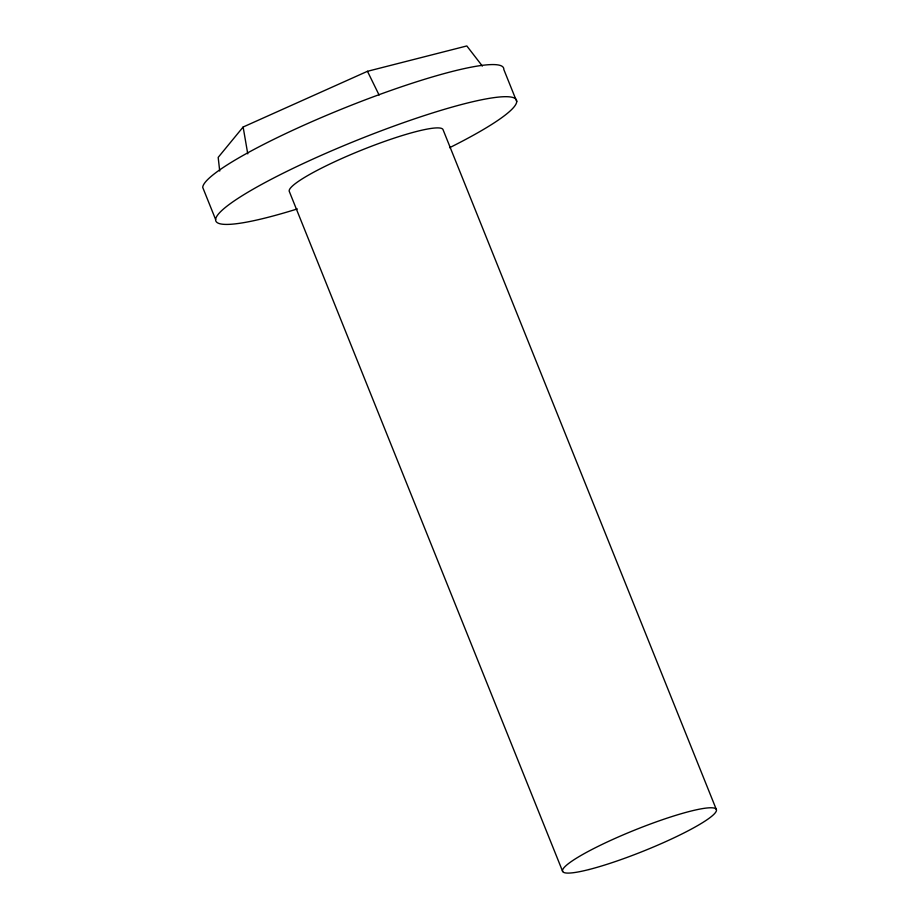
<?xml version="1.0" encoding="UTF-8"?>
<svg xmlns="http://www.w3.org/2000/svg" width="919" height="919" viewBox="0 0 919 919"><rect width="100%" height="100%" fill="white"/><g stroke="black" fill="none" stroke-linecap="round" stroke-linejoin="round"><path stroke-width="1.38" d="M482.36 66.065L466.818 45.95L367.462 71.303L243.133 127.017L218.182 157.39L219.721 171.06M367.462 71.303L379.087 95.025M516.719 101.584L503.807 69.465A162.008 22.263 -21.9 0 0 354.654 103.927A162.008 22.263 -21.9 0 0 202.72 187.407L215.632 219.526M716.28 809.363L442.969 129.487A82.859 11.384 -21.9 0 0 360.719 150.475A82.859 11.384 -21.9 0 0 289.37 191.623L562.681 871.499M243.133 127.017L247.762 153.875M297.319 208.935A162.008 22.263 -21.9 0 1 245.821 193.484A162.008 22.263 -21.9 0 1 475.628 101.067A162.008 22.263 -21.9 0 1 449.609 147.695M589.033 869.523A82.859 11.384 -21.9 0 0 715.074 813.039A82.859 11.384 -21.9 0 0 614.34 838.737A82.859 11.384 -21.9 0 0 589.033 869.523"/></g></svg>
